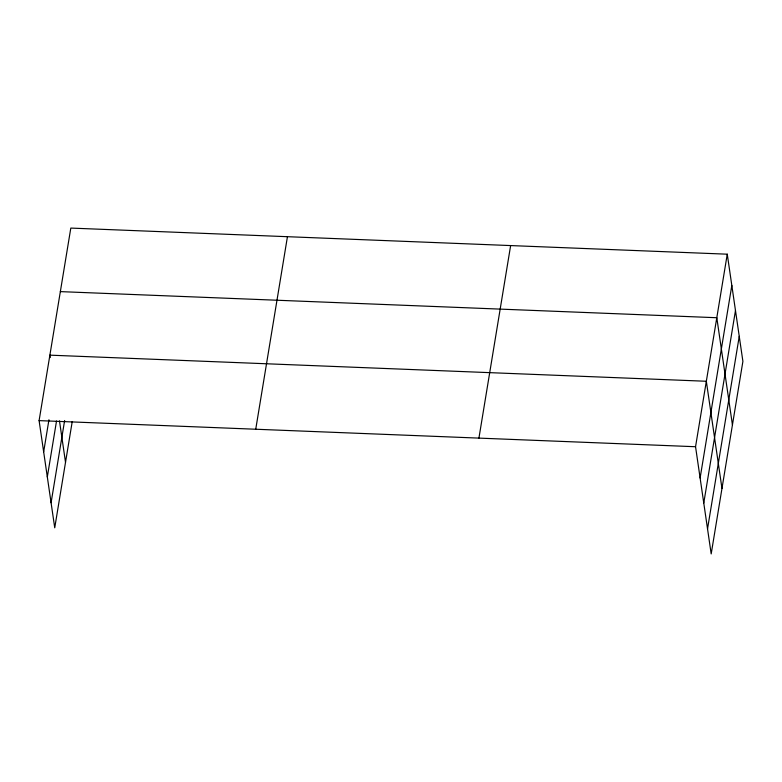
<?xml version="1.0" encoding="UTF-8"?>
<svg xmlns="http://www.w3.org/2000/svg" width="782" height="782" viewBox="0 0 782 782"><rect width="100%" height="100%" fill="white"/><g stroke="black" fill="none" stroke-linecap="round" stroke-linejoin="round"><path stroke-width="1.17" d="M72.227 421.586L54.74 527.811L39.1 420.618L70.81 228.08L727.26 254.189L742.9 361.382L711.19 553.92L695.55 446.727L727.26 254.189M43.665 451.888L48.953 419.758M47.321 476.942L56.529 420.999M51.084 502.758L64.632 420.511M255.734 429.24L287.444 236.702M478.926 438.115L510.636 245.577M700.115 477.998L731.825 285.459M703.771 503.051L735.481 310.513M707.534 528.867L739.244 336.328M60.341 291.618L716.801 317.727L732.431 424.919M39.1 420.618L695.55 446.727M721.972 488.457L706.332 381.264L49.882 355.155L50.234 357.56M59.471 420.863L65.522 462.348"/></g></svg>
